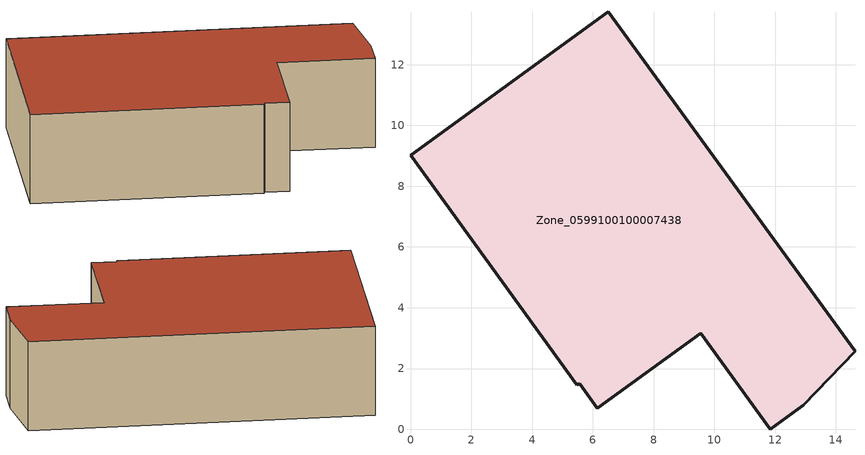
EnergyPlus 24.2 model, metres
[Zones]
Zone_0599100100007438
 floor ground (C_G): 5.57,1.5 5.47,1.46 0,9.02 6.52,13.74 14.63,2.56 12.92,0.79 11.85,0 9.55,3.16 6.14,0.69 z0
 wall outside (C_F): 9.55,3.16 11.85,0 12.92,0.79 14.63,2.56 6.52,13.74 0,9.02 5.47,1.46 5.57,1.5 6.14,0.69 9.55,3.16 z0:3.79
 roof outside (C_R): 6.14,0.69 9.55,3.16 11.85,0 12.92,0.79 14.63,2.56 6.52,13.74 0,9.02 5.47,1.46 5.57,1.5 z3.79
[BUILDING]
Pand.0599100100007438: North Axis=0; Terrain=City; Loads Convergence Tolerance Value=0.04; Temperature Convergence Tolerance Value=0.4; Solar Distribution=FullExterior; Maximum Number of Warmup Days=25; Minimum Number of Warmup Days=1
[Site:Location]
Rotterdam.The.Hague.AP_ZH_NLD Design_Conditions: Latitude=51.96; Longitude=4.45; Time Zone=1; Elevation=-4.5
[SITE:GROUNDTEMPERATURE:BUILDINGSURFACE]
18, 18, 18, 18, 18, 18, 18, 18, 18, 18, 18, 18
[MATERIAL] Thermal Absorptance=0.9; Solar Absorptance=0.7; Visible Absorptance=0.7
Name | Roughness | Thickness | Conductivity | Density | Specific Heat
G.D.2006-2014 | MediumSmooth | 0.15 | 0.06 | 540 | 1210
F.D.2006-2014 | Rough | 0.3 | 0.12 | 1920 | 840
R.D.2006-2014 | MediumRough | 0.2 | 0.08 | 1500 | 1000
[CONSTRUCTION]
C_G: G.D.2006-2014
C_F: F.D.2006-2014
C_R: R.D.2006-2014
[ZONE]
Zone_0599100100007438: Type=1; Multiplier=1; Ceiling Height=Autocalculate; Volume=Autocalculate; Floor Area=autocalculate; Part of Total Floor Area=Yes
[ZONEINFILTRATION:DESIGNFLOWRATE]
Infil_Zone_0599100100007438: Zone or ZoneList or Space or SpaceList=Zone_0599100100007438; Schedule=AlwaysOn; Design Flow Rate Calculation Method=Flow/Area; Flow Rate per Floor Area=0.0021; Constant Term Coefficient=1; Temperature Term Coefficient=0; Velocity Term Coefficient=0; Velocity Squared Term Coefficient=0
[HVACTEMPLATE:ZONE:IDEALLOADSAIRSYSTEM]
Zone_0599100100007438: Maximum Heating Supply Air Temperature=50; Minimum Cooling Supply Air Temperature=13; Maximum Heating Supply Air Humidity Ratio=0.0156; Minimum Cooling Supply Air Humidity Ratio=0.0077; Heating Limit=NoLimit; Cooling Limit=NoLimit; Dehumidification Control Type=ConstantSensibleHeatRatio; Cooling Sensible Heat Ratio=0.7; Dehumidification Setpoint=60; Humidification Control Type=None; Humidification Setpoint=30; Outdoor Air Method=None; Outdoor Air Flow Rate per Person=0.00944; Outdoor Air Flow Rate per Zone Floor Area=0; Outdoor Air Flow Rate per Zone=0; Demand Controlled Ventilation Type=None; Outdoor Air Economizer Type=NoEconomizer; Heat Recovery Type=None; Sensible Heat Recovery Effectiveness=0.7; Latent Heat Recovery Effectiveness=0.65
[ZONECONTROL:THERMOSTAT]
ThermostatControl_Zone_0599100100007438: Zone or ZoneList=Zone_0599100100007438; Control Type Schedule=DualSetpointControlType; Control 1=Thermostat_Zone_0599100100007438; Temperature Difference Between Cutout And Setpoint=0
[THERMOSTATSETPOINT:DUALSETPOINT]
Thermostat_Zone_0599100100007438: Heating Setpoint Temperature Schedule=HeatingSetpoint_Zone_0599100100007438; Cooling Setpoint Temperature Schedule=CoolingSetpoint_Zone_0599100100007438
[SCHEDULE:COMPACT]
HeatingSetpoint_Zone_0599100100007438: Through: 12/31, For: AllDays, Until: 24:00, 21
CoolingSetpoint_Zone_0599100100007438: Through: 12/31, For: AllDays, Until: 24:00, 24
DualSetpointControlType: Through: 12/31, For: AllDays, Until: 24:00, 4
AlwaysOn: Through: 12/31, For: AllDays, Until: 24:00, 1
